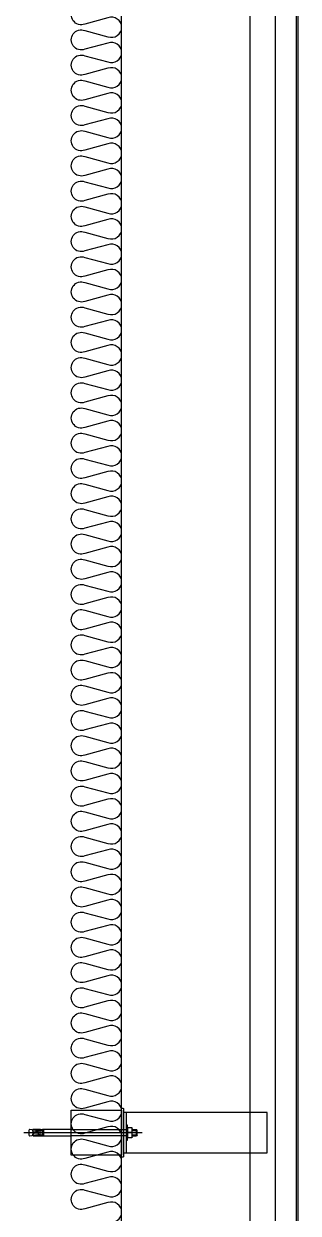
# Model space of a CAD drawing. Header units: millimetres. Extents: x 19868 to 801382, y -4805 to 85279.
# Drawn here: x 369694 to 370238, y 52827 to 55186 of the extents above; entities that cross this region are included whole.
import ezdxf

# ---------------------------------------------------------------- set-up
doc = ezdxf.new("R2010")
doc.units = ezdxf.units.MM
doc.header["$LTSCALE"] = 250
for name, color, linetype in [('A-ETC-8', 8, 'Continuous'), ('A-FIN', 6, 'Continuous'), ('ISL', 251, 'Continuous')]:
    doc.layers.add(name, color=color, linetype=linetype)

# ---------------------------------------------------------------- blocks, each defined once
blk = doc.blocks.new('너트 M12')
for p, q in [((-9, 0), (9, 0)), ((-9.5, -9), (-9.5, -0.5)), ((9, -9.5), (-9, -9.5)), ((0, -8.3), (0, -1.2)), ((9.5, -0.5), (9.5, -9))]:
    blk.add_line(p, q)
for centre, start, end in [((-9, -0.5), 90, 180), ((-9, -9), 180, 270), ((9, -0.5), 0, 90), ((9, -9), 270, 0)]:
    blk.add_arc(centre, 0.5, start, end)
at = {"extrusion": (0, 0, -1)}
for centre, major_axis, ratio, start_param, end_param in [((-4.8, -0.9), (-4.75, 0.31), 0.185359, -0.024388, 3.141593), ((4.8, -0.9), (4.75, 0.31), 0.185108, 3.141593, 6.30754), ((-4.8, -8.6), (4.75, 0.31), 0.187111, 0, 3.166211), ((4.8, -8.6), (-4.75, 0.31), 0.185991, 3.117121, 6.283185)]:
    blk.add_ellipse(centre, major_axis=major_axis, ratio=ratio, start_param=start_param, end_param=end_param, dxfattribs=at)
blk = doc.blocks.new('A$C5ebcaad0')
at = {"layer": 'A-ETC-8'}
for p, q in [((-449, -225), (-214, -225)), ((-439, -220.5), (-439, -229.5)), ((-437, -219), (-437.5, -219)), ((-437.5, -231), (-437, -231)), ((-426, -220.5), (-437, -219)), ((-437, -231), (-426, -229.5)), ((-431.6, -219.7), (-431.6, -221.5)), ((-431.6, -228.5), (-431.6, -230.2)), ((-431.1, -222.3), (-429.3, -223.5)), ((-431.1, -227.7), (-429.3, -226.5)), ((-415.6, -218.7), (-430.6, -218.7)), ((-430.6, -231.2), (-415.6, -231.2)), ((-421.1, -224), (-427.7, -224)), ((-421.1, -226), (-427.7, -226)), ((-426, -220.5), (-412, -220.5)), ((-426, -229.5), (-412, -229.5)), ((-420.6, -223.5), (-420.6, -223)), ((-420.6, -227), (-420.6, -226.5)), ((-416.6, -227), (-416.6, -223)), ((-415.6, -218.7), (-412.6, -218.7)), ((-415.6, -231.2), (-412.6, -231.2)), ((-412.6, -218.7), (-412.6, -231.2)), ((-412, -231), (-412, -219)), ((-409, -219), (-412, -219)), ((-412, -231), (-409, -231)), ((-409, -231), (-409, -219)), ((-355, -219), (-409, -219)), ((-409, -231), (-355, -231)), ((-355, -219), (-245.5, -219)), ((-245.5, -231), (-355, -231)), ((-234.2, -229.5), (-224, -229.5)), ((-234, -219), (-225.5, -219)), ((-234, -220.5), (-224, -220.5)), ((-234, -231), (-225.5, -231)), ((-225.5, -231), (-225.5, -219)), ((-224, -220.5), (-225.5, -219)), ((-224, -229.5), (-225.5, -231)), ((-224, -229.5), (-224, -220.5))]:
    blk.add_line(p, q, dxfattribs=at)
for points in [[(-255, -180.5), (-255, -269.5), (-355, -269.5), (-355, -180.5)], [(33.5, -185), (-251.5, -185), (-251.5, -265), (33.5, -265)], [(-251.5, -265), (-245.5, -265), (-245.5, -185), (-251.5, -185)], [(-245.5, -210), (-245.5, -240), (-243.5, -240), (-243.5, -210)]]:
    blk.add_lwpolyline(points, close=True, dxfattribs=at)
blk.add_lwpolyline([(-251.5, -177.5), (-251.5, -272.5, -0.414214), (-252.5, -273.5), (-255, -273.5), (-255, -176.5), (-252.5, -176.5, -0.414214)], format="xyb", close=True, dxfattribs=at)
for centre, radius, start, end in [((-437.5, -220.5), 1.5, 90, 180), ((-437.5, -229.5), 1.5, 180, 270), ((-430.6, -219.7), 1, 90, 180), ((-430.6, -221.5), 1, 180, 236.3099), ((-430.6, -228.5), 1, 123.6901, 180), ((-430.6, -230.2), 1, 180, 270), ((-427.7, -221), 3, 236.3099, 270), ((-427.7, -229), 3, 90, 123.6901), ((-421.1, -223.5), 0.5, 270, 0), ((-421.1, -226.5), 0.5, 0, 90), ((-418.6, -223), 2, 90, 180), ((-418.6, -227), 2, 180, 270), ((-418.6, -223), 2, 0, 90), ((-418.6, -227), 2, 270, 0)]:
    blk.add_arc(centre, radius, start, end, dxfattribs=at)
at = {"layer": 'A-ETC-8', "xscale": -1, "rotation": 90}
blk.add_blockref('너트 M12', (-243.5, -225), dxfattribs=at)

msp = doc.modelspace()

# ---------------------------------------------------------------- linework, layer by layer
at = {"layer": 'A-ETC-8'}
for p, q in [((370143.2, 51178.9), (370143.2, 76146.7)), ((370193.2, 51178.9), (370193.2, 76146.7))]:
    msp.add_line(p, q, dxfattribs=at)
at = {"layer": 'A-FIN'}
msp.add_lwpolyline([(370197.2, 52690.4), (370197.2, 52686.4), (370238.2, 52686.4), (370238.2, 56421.4), (370197.2, 56421.4), (370197.2, 56417.4), (370234.2, 56417.4), (370234.2, 52690.4), (370197.2, 52690.4)], close=True, dxfattribs=at)
at = {"layer": 'ISL'}
msp.add_line((369888.2, 50558.9), (369888.2, 76138.6), dxfattribs=at)
msp.add_lwpolyline([(369861.1, 52810.2, 0.524856), (369888.2, 52828.9, 0.524856), (369861.1, 52847.6), (369815.3, 52835.2, -1.449198), (369815.3, 52872.6), (369861.1, 52860.2, 0.524856), (369888.2, 52878.9, 0.524856), (369861.1, 52897.6), (369815.3, 52885.2, -1.449198), (369815.3, 52922.6), (369861.1, 52910.2, 0.524856), (369888.2, 52928.9, 0.524856), (369861.1, 52947.6), (369815.3, 52935.2, -1.449198), (369815.3, 52972.6), (369861.1, 52960.2, 0.524856), (369888.2, 52978.9, 0.524856), (369861.1, 52997.6), (369815.3, 52985.2, -1.449198), (369815.3, 53022.6), (369861.1, 53010.2, 0.524856), (369888.2, 53028.9, 0.524856), (369861.1, 53047.6), (369815.3, 53035.2, -1.449198), (369815.3, 53072.6), (369861.1, 53060.2, 0.524856), (369888.2, 53078.9, 0.524856), (369861.1, 53097.6), (369815.3, 53085.2, -1.449198), (369815.3, 53122.6), (369861.1, 53110.2, 0.524856), (369888.2, 53128.9, 0.524856), (369861.1, 53147.6), (369815.3, 53135.2, -1.449198), (369815.3, 53172.6), (369861.1, 53160.2, 0.524856), (369888.2, 53178.9, 0.524856), (369861.1, 53197.6), (369815.3, 53185.2, -1.449198), (369815.3, 53222.6), (369861.1, 53210.2, 0.524856), (369888.2, 53228.9, 0.524856), (369861.1, 53247.6), (369815.3, 53235.2, -1.449198), (369815.3, 53272.6), (369861.1, 53260.2, 0.524856), (369888.2, 53278.9, 0.524856), (369861.1, 53297.6), (369815.3, 53285.2, -1.449198), (369815.3, 53322.6), (369861.1, 53310.2, 0.524856), (369888.2, 53328.9, 0.524856), (369861.1, 53347.6), (369815.3, 53335.2, -1.449198), (369815.3, 53372.6), (369861.1, 53360.2, 0.524856), (369888.2, 53378.9, 0.524856), (369861.1, 53397.6), (369815.3, 53385.2, -1.449198), (369815.3, 53422.6), (369861.1, 53410.2, 0.524856), (369888.2, 53428.9, 0.524856), (369861.1, 53447.6), (369815.3, 53435.2, -1.449198), (369815.3, 53472.6), (369861.1, 53460.2, 0.524856), (369888.2, 53478.9, 0.524856), (369861.1, 53497.6), (369815.3, 53485.2, -1.449198), (369815.3, 53522.6), (369861.1, 53510.2, 0.524856), (369888.2, 53528.9, 0.524856), (369861.1, 53547.6), (369815.3, 53535.2, -1.449198), (369815.3, 53572.6), (369861.1, 53560.2, 0.524856), (369888.2, 53578.9, 0.524856), (369861.1, 53597.6), (369815.3, 53585.2, -1.449198), (369815.3, 53622.6), (369861.1, 53610.2, 0.524856), (369888.2, 53628.9, 0.524856), (369861.1, 53647.6), (369815.3, 53635.2, -1.449198), (369815.3, 53672.6), (369861.1, 53660.2, 0.524856), (369888.2, 53678.9, 0.524856), (369861.1, 53697.6), (369815.3, 53685.2, -1.449198), (369815.3, 53722.6), (369861.1, 53710.2, 0.524856), (369888.2, 53728.9, 0.524856), (369861.1, 53747.6), (369815.3, 53735.2, -1.449198), (369815.3, 53772.6), (369861.1, 53760.2, 0.524856), (369888.2, 53778.9, 0.524856), (369861.1, 53797.6), (369815.3, 53785.2, -1.449198), (369815.3, 53822.6), (369861.1, 53810.2, 0.524856), (369888.2, 53828.9, 0.524856), (369861.1, 53847.6), (369815.3, 53835.2, -1.449198), (369815.3, 53872.6), (369861.1, 53860.2, 0.524856), (369888.2, 53878.9, 0.524856), (369861.1, 53897.6), (369815.3, 53885.2, -1.449198), (369815.3, 53922.6), (369861.1, 53910.2, 0.524856), (369888.2, 53928.9, 0.524856), (369861.1, 53947.6), (369815.3, 53935.2, -1.449198), (369815.3, 53972.6), (369861.1, 53960.2, 0.524856), (369888.2, 53978.9, 0.524856), (369861.1, 53997.6), (369815.3, 53985.2, -1.449198), (369815.3, 54022.6), (369861.1, 54010.2, 0.524856), (369888.2, 54028.9, 0.524856), (369861.1, 54047.6), (369815.3, 54035.2, -1.449198), (369815.3, 54072.6), (369861.1, 54060.2, 0.524856), (369888.2, 54078.9, 0.524856), (369861.1, 54097.6), (369815.3, 54085.2, -1.449198), (369815.3, 54122.6), (369861.1, 54110.2, 0.524856), (369888.2, 54128.9, 0.524856), (369861.1, 54147.6), (369815.3, 54135.2, -1.449198), (369815.3, 54172.6), (369861.1, 54160.2, 0.524856), (369888.2, 54178.9, 0.524856), (369861.1, 54197.6), (369815.3, 54185.2, -1.449198), (369815.3, 54222.6), (369861.1, 54210.2, 0.524856), (369888.2, 54228.9, 0.524856), (369861.1, 54247.6), (369815.3, 54235.2, -1.449198), (369815.3, 54272.6), (369861.1, 54260.2, 0.524856), (369888.2, 54278.9, 0.524856), (369861.1, 54297.6), (369815.3, 54285.2, -1.449198), (369815.3, 54322.6), (369861.1, 54310.2, 0.524856), (369888.2, 54328.9, 0.524856), (369861.1, 54347.6), (369815.3, 54335.2, -1.449198), (369815.3, 54372.6), (369861.1, 54360.2, 0.524856), (369888.2, 54378.9, 0.524856), (369861.1, 54397.6), (369815.3, 54385.2, -1.449198), (369815.3, 54422.6), (369861.1, 54410.2, 0.524856), (369888.2, 54428.9, 0.524856), (369861.1, 54447.6), (369815.3, 54435.2, -1.449198), (369815.3, 54472.6), (369861.1, 54460.2, 0.524856), (369888.2, 54478.9, 0.524856), (369861.1, 54497.6), (369815.3, 54485.2, -1.449198), (369815.3, 54522.6), (369861.1, 54510.2, 0.524856), (369888.2, 54528.9, 0.524856), (369861.1, 54547.6), (369815.3, 54535.2, -1.449198), (369815.3, 54572.6), (369861.1, 54560.2, 0.524856), (369888.2, 54578.9, 0.524856), (369861.1, 54597.6), (369815.3, 54585.2, -1.449198), (369815.3, 54622.6), (369861.1, 54610.2, 0.524856), (369888.2, 54628.9, 0.524856), (369861.1, 54647.6), (369815.3, 54635.2, -1.449198), (369815.3, 54672.6), (369861.1, 54660.2, 0.524856), (369888.2, 54678.9, 0.524856), (369861.1, 54697.6), (369815.3, 54685.2, -1.449198), (369815.3, 54722.6), (369861.1, 54710.2, 0.524856), (369888.2, 54728.9, 0.524856), (369861.1, 54747.6), (369815.3, 54735.2, -1.449198), (369815.3, 54772.6), (369861.1, 54760.2, 0.524856), (369888.2, 54778.9, 0.524856), (369861.1, 54797.6), (369815.3, 54785.2, -1.449198), (369815.3, 54822.6), (369861.1, 54810.2, 0.524856), (369888.2, 54828.9, 0.524856), (369861.1, 54847.6), (369815.3, 54835.2, -1.449198), (369815.3, 54872.6), (369861.1, 54860.2, 0.524856), (369888.2, 54878.9, 0.524856), (369861.1, 54897.6), (369815.3, 54885.2, -1.449198), (369815.3, 54922.6), (369861.1, 54910.2, 0.524856), (369888.2, 54928.9, 0.524856), (369861.1, 54947.6), (369815.3, 54935.2, -1.449198), (369815.3, 54972.6), (369861.1, 54960.2, 0.524856), (369888.2, 54978.9, 0.524856), (369861.1, 54997.6), (369815.3, 54985.2, -1.449198), (369815.3, 55022.6), (369861.1, 55010.2, 0.524856), (369888.2, 55028.9, 0.524856), (369861.1, 55047.6), (369815.3, 55035.2, -1.449198), (369815.3, 55072.6), (369861.1, 55060.2, 0.524856), (369888.2, 55078.9, 0.524856), (369861.1, 55097.6), (369815.3, 55085.2, -1.449198), (369815.3, 55122.6), (369861.1, 55110.2, 0.524856), (369888.2, 55128.9, 0.524856), (369861.1, 55147.6), (369815.3, 55135.2, -1.449198), (369815.3, 55172.6), (369861.1, 55160.2, 0.524856), (369888.2, 55178.9, 0.524856), (369861.1, 55197.6), (369815.3, 55185.2, -1.449198), (369815.3, 55222.6)], format="xyb", dxfattribs=at)

# ---------------------------------------------------------------- block references
at = {"layer": 'A-ETC-8'}
msp.add_blockref('A$C5ebcaad0', (370143.2, 53211.4), dxfattribs=at)

doc.saveas('drawing.dxf')
